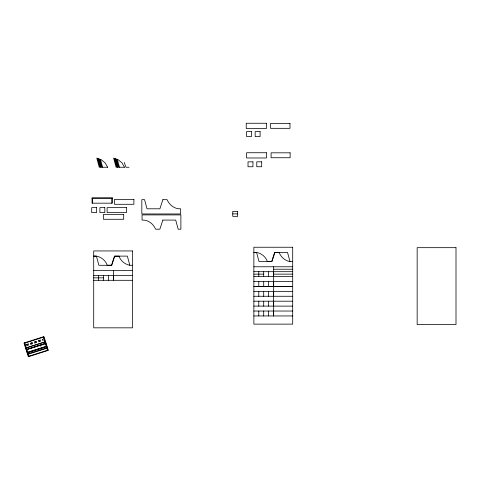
<?xml version="1.0" encoding="UTF-8"?>
<svg xmlns="http://www.w3.org/2000/svg" width="480" height="480" viewBox="0 0 480 480"><rect width="100%" height="100%" fill="white"/><g stroke="black" fill="none" stroke-linecap="round" stroke-linejoin="round"><path stroke-width="0.36" stroke-dasharray="2.4 1.8" d="M26.364 344.322L42.756 339.096M26.094 344.652L43.17 339.204M26.13 344.784L43.206 339.33M26.646 345.204L43.032 339.972M26.394 345.594L43.47 340.146M26.466 345.834L43.542 340.386M39.948 346.314L44.22 344.952"/><path stroke-width="0.72" d="M24.372 342.996L24 343.11L28.35 356.742L48.33 350.364L43.98 336.738L43.608 336.852M24.45 343.242L43.686 337.104M45.18 341.784L45.552 341.664L25.572 348.048M26.352 347.934L44.856 342.03M26.784 349.284L45.282 343.38M26.088 349.65L46.068 343.272M26.904 349.65L45.402 343.746M27.714 352.188L46.212 346.284M27.048 352.662L47.028 346.284M27.888 352.746L46.386 346.842M28.23 353.82L46.734 347.916M28.68 354.03L46.122 348.462M28.98 356.166L47.478 350.262M129.066 167.244L125.994 167.244L124.242 162.438M92.052 198.258L112.248 198.258M232.746 213.882L237.666 213.882M292.698 261.588L289.98 261.546L287.532 252.414L274.638 252.414L271.68 261.522L267.402 261.522A14.166 14.166 0 0 0 256.548 252.42L253.866 252.42L256.584 252.456L259.032 261.594L271.926 261.594L274.884 252.48L279.162 252.48A14.166 14.166 0 0 0 290.016 261.588M129.822 265.254L127.374 256.116L114.48 256.116L111.522 265.23L107.244 265.23A14.166 14.166 0 0 0 96.39 256.122L93.708 256.122L96.432 256.158L98.88 265.296L111.768 265.296L114.726 256.182L119.004 256.182A14.166 14.166 0 0 0 129.858 265.29L132.546 265.29M253.866 266.766L292.698 266.766M273.672 269.226L292.698 269.226M93.708 270.468L132.546 270.468M253.866 271.68L292.698 271.68M253.866 274.14L263.7 274.14M273.672 274.14L292.698 274.14M93.708 275.388L132.546 275.388M253.866 276.6L292.698 276.6M93.708 277.848L103.548 277.848M93.708 280.308L132.546 280.308M253.866 281.526L292.698 281.526M253.866 291.354L292.698 291.354M253.866 296.274L292.698 296.274M253.866 301.2L292.698 301.2M253.866 306.114L292.698 306.12M253.866 311.034L292.698 311.034M253.866 315.954L292.698 315.954M47.952 350.46L43.572 336.732L24.33 342.87L28.71 356.604M43.32 337.218L47.58 350.58M24.816 343.122L29.082 356.484M117.354 159.432L119.448 167.244M115.494 158.76L117.768 167.244M100.506 159.432L102.6 167.244M98.652 158.76L100.926 167.244M273.672 266.766L273.672 315.954M273.54 271.68L273.54 276.6M273.54 281.526L273.54 286.434M273.54 291.354L273.54 296.274M273.54 301.2L273.54 306.114M273.54 311.034L273.54 315.954M268.62 271.68L268.62 276.6M268.62 281.526L268.62 286.434M268.62 291.354L268.62 296.274M268.62 301.2L268.62 306.114M268.62 311.034L268.62 315.954M263.7 271.68L263.7 276.6M263.7 281.526L263.7 286.434M263.7 291.354L263.7 296.274M263.7 301.2L263.7 306.114M263.7 311.034L263.7 315.954M258.786 271.68L258.786 276.6M258.786 281.526L258.786 286.434M258.786 291.354L258.786 296.274M258.786 301.2L258.786 306.114M258.786 311.034L258.786 315.954M113.514 270.468L113.514 280.308M113.382 275.388L113.382 280.308M111.858 198.258L111.858 203.178M108.462 275.388L108.462 280.308M103.548 275.388L103.548 280.308M98.628 275.388L98.628 280.308M92.442 198.258L92.442 203.178M97.818 159.186L99.906 166.572L97.824 159.156M114.666 159.186L116.754 166.572L114.69 159.132M99.678 159.846L101.568 166.572L99.708 159.798M116.526 159.846L118.416 166.572L116.556 159.798M162.852 199.68L159.888 208.794L147 208.794L144.552 199.656L141.828 199.656L141.828 213.966L180.666 213.966L180.666 208.788C174.738 209.256 169.308 205.026 167.13 199.68L162.852 199.68M162.822 220.08L159.864 229.194L155.586 229.194C153.408 223.848 147.978 219.618 142.05 220.086L142.05 214.908L180.888 214.908L180.888 229.212L178.164 229.212L175.716 220.08L162.822 220.08M266.43 123.258L246.234 123.258L246.234 128.502L266.43 128.502L266.43 123.258M289.986 123.408L270.564 123.408L270.564 128.328L289.986 128.328L289.986 123.408M251.52 131.616L246.6 131.616L246.6 136.536L251.52 136.536L251.52 131.616M260.088 131.646L255.168 131.646L255.168 136.566L260.088 136.566L260.088 131.646M266.406 152.736L246.6 152.736L246.6 157.98L266.406 157.98L266.406 152.736M290.124 152.82L271.092 152.82L271.092 157.74L290.124 157.74L290.124 152.82M252.942 161.838L248.022 161.838L248.022 166.758L252.942 166.758L252.942 161.838M261.696 161.82L256.776 161.82L256.776 166.74L261.696 166.74L261.696 161.82M107.652 167.244L99.246 167.244L96.792 158.082L101.388 159.756L105.156 162.918L107.652 167.244M124.5 167.244L116.094 167.244L113.64 158.082L118.23 159.756L122.004 162.918L124.5 167.244M112.248 197.868L92.052 197.868L92.052 203.178L112.248 203.178L112.248 197.868M133.896 199.374L114.48 199.374L114.48 204.294L133.896 204.294L133.896 199.374M96.624 207.648L91.704 207.648L91.704 212.568L96.624 212.568L96.624 207.648M104.814 207.648L99.894 207.648L99.894 212.568L104.814 212.568L104.814 207.648M126.528 207.648L107.106 207.648L107.106 212.568L126.528 212.568L126.528 207.648M237.666 211.422L232.746 211.422L232.746 216.342L237.666 216.342L237.666 211.422M123.69 214.356L103.494 214.356L103.494 219.276L123.69 219.276L123.69 214.356M292.698 247.242L253.866 247.242L253.866 324.132L292.698 324.132L292.698 247.242M456 247.674L417.162 247.674L417.162 324.564L456 324.564L456 247.674M132.546 250.944L93.708 250.944L93.708 327.834L132.546 327.834L132.546 250.944M292.698 286.434L253.866 286.434L292.698 286.446"/></g></svg>
